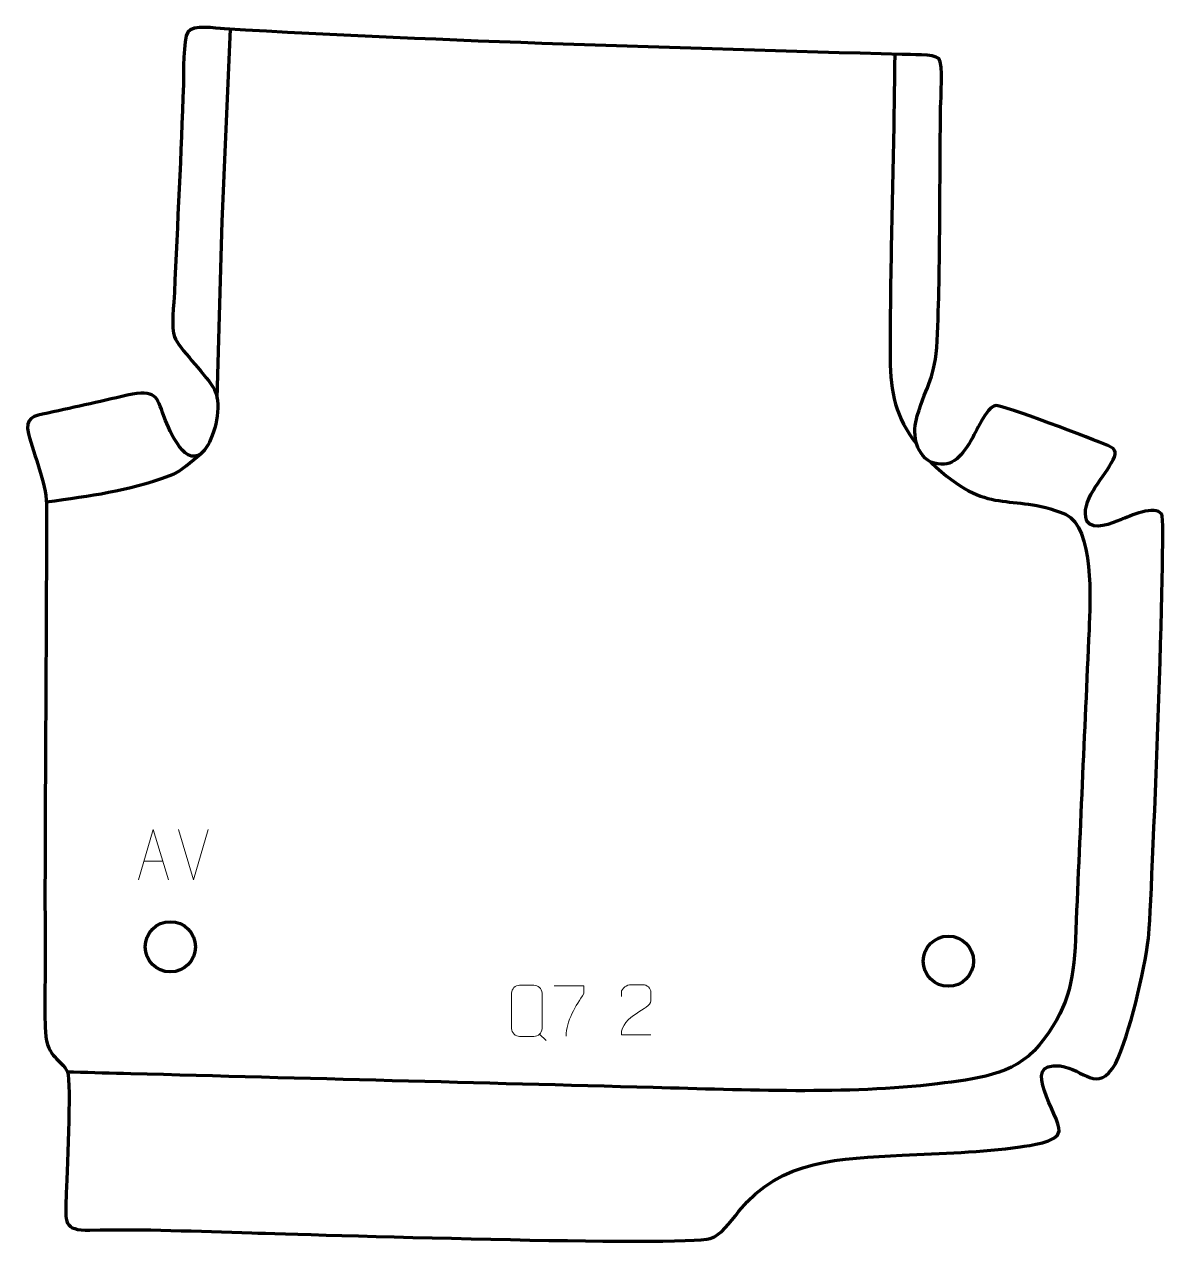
# Model space of a CAD drawing. Header units: millimetres. Extents: x -530 to 38, y 90 to 698.
import ezdxf

# ---------------------------------------------------------------- set-up
doc = ezdxf.new("R2010")
doc.units = ezdxf.units.MM
doc.header["$MEASUREMENT"] = 0
doc.layers.add('layer 2', color=7, linetype='Continuous')
doc.layers.add('layer 3', color=7, linetype='Continuous')

msp = doc.modelspace()

# ---------------------------------------------------------------- linework, layer by layer
at = {"layer": 'layer 2', "color": 142, "lineweight": 200}
for centre in [(-457.4587, 239.137), (-70.6375, 231.9933)]:
    msp.add_ellipse(centre, major_axis=(0, 12.5), ratio=1, dxfattribs=at)
at = {"layer": 'layer 2', "color": 142, "lineweight": 158}
for points, knots in [([(-434.133, 511.7097), (-434.133, 511.7097), (-431.6663, 599.7648), (-431.6663, 599.7648), (-431.6663, 599.7648), (-431.6663, 599.7648), (-427.4645, 695.3997), (-427.4645, 695.3997)], [0, 0, 0, 0, 0.33333333, 0.33333333, 0.33333333, 0.33333333, 1, 1, 1, 1]), ([(-97.2958, 682.9171), (-97.4364, 672.9468), (-97.577, 662.9764), (-97.7177, 653.0061), (-97.7177, 653.0061), (-98.3097, 612.5536), (-99.7313, 572.0173), (-99.6115, 531.5694), (-99.6115, 531.5694), (-99.5616, 514.7183), (-96.8872, 502.5326), (-86.3871, 489.0305)], [0, 0, 0, 0, 0.25, 0.25, 0.25, 0.25, 0.5, 0.5, 0.5, 0.5, 1, 1, 1, 1]), ([(-519.026, 460.326), (-496.3741, 463.7039), (-479.696, 465.3739), (-457.7416, 473.4564), (-457.7416, 473.4564), (-451.682, 475.6872), (-447.2237, 480.3004), (-442.1781, 484.3979)], [0, 0, 0, 0, 0.33333333, 0.33333333, 0.33333333, 0.33333333, 1, 1, 1, 1]), ([(-79.411, 480.1352), (-50.0898, 452.1362), (-40.8216, 465.6727), (-12.3931, 454.3029), (-12.3931, 454.3029), (1.9274, 447.4792), (-0.1957, 410.9033), (-0.701, 396.8269), (-0.701, 396.8269), (-2.9992, 345.4935), (-5.3276, 294.1668), (-7.487, 242.8255), (-7.487, 242.8255), (-8.414, 220.7745), (-11.505, 207.7534), (-25.4528, 190.1731), (-25.4528, 190.1731), (-38.5425, 174.6553), (-57.3836, 173.5937), (-76.0745, 170.9567), (-76.0745, 170.9567), (-120.8472, 165.6036), (-172.0904, 167.9584), (-217.3537, 169.1507), (-217.3537, 169.1507), (-303.9397, 171.4322), (-390.5256, 173.7134), (-477.1116, 175.9947), (-477.1116, 175.9947), (-486.621, 176.2453), (-496.1305, 176.4958), (-505.6399, 176.7464), (-505.6399, 176.7464), (-505.6399, 176.7464), (-508.6429, 176.8255), (-508.6429, 176.8255)], [0, 0, 0, 0, 0.1, 0.1, 0.1, 0.1, 0.2, 0.2, 0.2, 0.2, 0.3, 0.3, 0.3, 0.3, 0.4, 0.4, 0.4, 0.4, 0.5, 0.5, 0.5, 0.5, 0.6, 0.6, 0.6, 0.6, 0.7, 0.7, 0.7, 0.7, 0.8, 0.8, 0.8, 0.8, 1, 1, 1, 1])]:
    msp.add_open_spline(points, degree=3, knots=knots, dxfattribs=at)
at = {"layer": 'layer 3', "color": 242, "lineweight": 158}
msp.add_open_spline([(-93.5604, 682.8034), (-89.9598, 682.6936), (-77.7433, 683.1942), (-75.4618, 680.781), (-75.4618, 680.781), (-73.1012, 678.2842), (-74.4299, 660.9057), (-74.4941, 656.5722), (-74.4941, 656.5722), (-75.062, 618.193), (-74.5037, 578.6621), (-76.1714, 540.4716), (-76.1714, 540.4716), (-77.3485, 521.5479), (-81.1592, 519.4893), (-86.0936, 503.1259), (-86.0936, 503.1259), (-88.6012, 494.8101), (-87.5623, 485.034), (-79.411, 480.1352), (-79.411, 480.1352), (-69.3641, 476.5897), (-64.586, 482.3149), (-59.5934, 490.5802), (-59.5934, 490.5802), (-57.1589, 494.6106), (-51.7834, 507.504), (-47.1061, 508.2998), (-47.1061, 508.2998), (-44.1823, 508.7972), (2.2421, 491.1096), (8.5727, 488.4195), (8.5727, 488.4195), (13.515, 486.3194), (13.0534, 484.5199), (10.3484, 479.644), (10.3484, 479.644), (5.856, 471.546), (-5.2917, 460.7314), (-1.874, 450.8654), (-1.874, 450.8654), (1.6725, 445.5193), (10.3872, 449.8848), (14.9972, 451.5129), (14.9972, 451.5129), (19.5647, 453.2164), (31.8833, 459.1163), (35.5021, 454.212), (35.5021, 454.212), (37.8196, 449.3864), (30.4296, 259.7465), (28.888, 243.361), (28.888, 243.361), (26.664, 226.6151), (19.584, 195.9572), (12.4199, 180.9872), (12.4199, 180.9872), (3.2002, 165.5671), (-3.0039, 178.4352), (-15.121, 179.8724), (-15.121, 179.8724), (-35.9456, 182.3424), (-14.8754, 155.2494), (-15.6114, 147.4393), (-15.6114, 147.4393), (-16.1342, 141.8918), (-30.6882, 140.3329), (-34.9007, 139.6885), (-34.9007, 139.6885), (-54.3999, 136.7061), (-74.0751, 136.6723), (-93.6818, 135.5007), (-93.6818, 135.5007), (-124.3499, 133.7209), (-153.7692, 133.8092), (-174.7362, 107.7082), (-174.7362, 107.7082), (-179.7535, 101.4624), (-183.1172, 96.1271), (-189.0916, 94.0681), (-189.0916, 94.0681), (-201.9561, 90.0899), (-391.0525, 96.2265), (-416.8538, 96.8979), (-416.8538, 96.8979), (-443.7032, 97.606), (-470.5756, 98.9605), (-497.4347, 98.3181), (-497.4347, 98.3181), (-510.7915, 97.9987), (-509.5974, 102.271), (-509.2661, 114.665), (-509.2661, 114.665), (-508.9615, 124.0464), (-506.5193, 171.8802), (-508.6429, 176.8255), (-508.6429, 176.8255), (-511.61, 183.7351), (-518.7089, 183.3479), (-519.5563, 196.8039), (-519.5563, 196.8039), (-520.1852, 208.4709), (-519.612, 221.5995), (-519.6757, 233.5065), (-519.6757, 233.5065), (-519.9742, 289.3799), (-519.3688, 345.5651), (-519.1881, 401.4735), (-519.1881, 401.4735), (-519.1261, 420.7017), (-518.9315, 440.0182), (-518.962, 459.233), (-518.962, 459.233), (-519.4464, 470.3354), (-525.2166, 483.3963), (-527.9473, 494.2496), (-527.9473, 494.2496), (-529.9693, 502.2862), (-525.5505, 503.0927), (-518.3975, 504.5575), (-518.3975, 504.5575), (-504.1793, 507.4909), (-490.4275, 510.7891), (-476.3122, 513.9723), (-476.3122, 513.9723), (-463.4456, 515.7343), (-464.195, 512.1057), (-459.8986, 500.9186), (-459.8986, 500.9186), (-456.636, 493.135), (-447.6405, 473.424), (-438.7997, 488.5992), (-438.7997, 488.5992), (-434.709, 496.2474), (-431.3145, 509.8132), (-436.292, 517.6193), (-436.292, 517.6193), (-440.8991, 524.8445), (-453.0678, 536.6801), (-455.4236, 542.3845), (-455.4236, 542.3845), (-457.1212, 546.4951), (-455.6471, 559.4104), (-455.4319, 564.418), (-455.4319, 564.418), (-453.9535, 598.8011), (-452.0151, 633.5587), (-450.9702, 667.908), (-450.9702, 667.908), (-450.8139, 673.045), (-451.1581, 690.4591), (-448.7568, 693.9575), (-448.7568, 693.9575), (-446.131, 697.7827), (-434.8158, 695.8325), (-430.5078, 695.5783), (-430.5078, 695.5783), (-319.2305, 689.0124), (-205.0465, 686.2038), (-93.5604, 682.8034)], degree=3, knots=[0, 0, 0, 0, 0.02439024, 0.02439024, 0.02439024, 0.02439024, 0.04878049, 0.04878049, 0.04878049, 0.04878049, 0.07317073, 0.07317073, 0.07317073, 0.07317073, 0.09756098, 0.09756098, 0.09756098, 0.09756098, 0.12195122, 0.12195122, 0.12195122, 0.12195122, 0.14634146, 0.14634146, 0.14634146, 0.14634146, 0.17073171, 0.17073171, 0.17073171, 0.17073171, 0.19512195, 0.19512195, 0.19512195, 0.19512195, 0.2195122, 0.2195122, 0.2195122, 0.2195122, 0.24390244, 0.24390244, 0.24390244, 0.24390244, 0.26829268, 0.26829268, 0.26829268, 0.26829268, 0.29268293, 0.29268293, 0.29268293, 0.29268293, 0.31707317, 0.31707317, 0.31707317, 0.31707317, 0.34146341, 0.34146341, 0.34146341, 0.34146341, 0.36585366, 0.36585366, 0.36585366, 0.36585366, 0.3902439, 0.3902439, 0.3902439, 0.3902439, 0.41463415, 0.41463415, 0.41463415, 0.41463415, 0.43902439, 0.43902439, 0.43902439, 0.43902439, 0.46341463, 0.46341463, 0.46341463, 0.46341463, 0.48780488, 0.48780488, 0.48780488, 0.48780488, 0.51219512, 0.51219512, 0.51219512, 0.51219512, 0.53658537, 0.53658537, 0.53658537, 0.53658537, 0.56097561, 0.56097561, 0.56097561, 0.56097561, 0.58536585, 0.58536585, 0.58536585, 0.58536585, 0.6097561, 0.6097561, 0.6097561, 0.6097561, 0.63414634, 0.63414634, 0.63414634, 0.63414634, 0.65853659, 0.65853659, 0.65853659, 0.65853659, 0.68292683, 0.68292683, 0.68292683, 0.68292683, 0.70731707, 0.70731707, 0.70731707, 0.70731707, 0.73170732, 0.73170732, 0.73170732, 0.73170732, 0.75609756, 0.75609756, 0.75609756, 0.75609756, 0.7804878, 0.7804878, 0.7804878, 0.7804878, 0.80487805, 0.80487805, 0.80487805, 0.80487805, 0.82926829, 0.82926829, 0.82926829, 0.82926829, 0.85365854, 0.85365854, 0.85365854, 0.85365854, 0.87804878, 0.87804878, 0.87804878, 0.87804878, 0.90243902, 0.90243902, 0.90243902, 0.90243902, 0.92682927, 0.92682927, 0.92682927, 0.92682927, 0.95121951, 0.95121951, 0.95121951, 0.95121951, 1, 1, 1, 1], dxfattribs=at)
at = {"layer": 'layer 3', "color": 250, "lineweight": 9}
for points, knots in [([(-473.3419, 272.4931), (-473.3419, 272.4931), (-465.9709, 297.4466), (-465.9709, 297.4466), (-465.9709, 297.4466), (-465.9709, 297.4466), (-458.401, 272.4931), (-458.401, 272.4931)], [0, 0, 0, 0, 0.33333333, 0.33333333, 0.33333333, 0.33333333, 1, 1, 1, 1]), ([(-283.7965, 219.9967), (-281.4287, 219.9967), (-279.0607, 219.9967), (-276.6927, 219.9967), (-276.6927, 219.9967), (-274.7109, 220.0329), (-272.6836, 218.5144), (-272.6565, 216.0328), (-272.6565, 216.0328), (-272.6568, 210.1822), (-272.6568, 204.3313), (-272.6565, 198.4799), (-272.6565, 198.4799), (-272.7987, 196.1146), (-274.5062, 194.6083), (-276.6927, 194.5973), (-276.6927, 194.5973), (-279.0667, 194.5978), (-281.4405, 194.5978), (-283.814, 194.5973), (-283.814, 194.5973), (-285.7739, 194.4901), (-287.7817, 196.4086), (-287.7702, 198.4623), (-287.7702, 198.4623), (-287.7699, 204.3363), (-287.7699, 210.2101), (-287.7702, 216.0835), (-287.7702, 216.0835), (-287.7659, 218.2601), (-285.9877, 220.0104), (-283.7965, 219.9967)], [0, 0, 0, 0, 0.11111111, 0.11111111, 0.11111111, 0.11111111, 0.22222222, 0.22222222, 0.22222222, 0.22222222, 0.33333333, 0.33333333, 0.33333333, 0.33333333, 0.44444444, 0.44444444, 0.44444444, 0.44444444, 0.55555556, 0.55555556, 0.55555556, 0.55555556, 0.66666667, 0.66666667, 0.66666667, 0.66666667, 0.77777778, 0.77777778, 0.77777778, 0.77777778, 1, 1, 1, 1]), ([(-266.6212, 219.7222), (-266.6212, 219.7222), (-251.8051, 219.7222), (-251.8051, 219.7222), (-251.8051, 219.7222), (-251.8054, 218.4726), (-251.8054, 217.223), (-251.8051, 215.9732), (-251.8051, 215.9732), (-255.7995, 209.9761), (-260.7147, 202.1425), (-260.7147, 194.7637)], [0, 0, 0, 0, 0.25, 0.25, 0.25, 0.25, 0.5, 0.5, 0.5, 0.5, 1, 1, 1, 1]), ([(-218.4887, 195.3364), (-223.4031, 195.3367), (-228.3175, 195.3367), (-233.2316, 195.3364), (-233.2316, 195.3364), (-233.2316, 205.2687), (-218.5806, 207.9099), (-218.4887, 212.2202), (-218.4887, 212.2202), (-218.489, 213.6443), (-218.489, 215.068), (-218.4887, 216.4913), (-218.4887, 216.4913), (-218.5056, 218.5684), (-220.6284, 220.2932), (-222.2994, 220.3105), (-222.2994, 220.3105), (-224.3726, 220.3101), (-226.4455, 220.3101), (-228.5179, 220.3105), (-228.5179, 220.3105), (-230.34, 220.327), (-233.1647, 218.5349), (-233.2316, 216.4413), (-233.2316, 216.4413), (-233.2316, 216.4413), (-233.2316, 214.3865), (-233.2316, 214.3865)], [0, 0, 0, 0, 0.125, 0.125, 0.125, 0.125, 0.25, 0.25, 0.25, 0.25, 0.375, 0.375, 0.375, 0.375, 0.5, 0.5, 0.5, 0.5, 0.625, 0.625, 0.625, 0.625, 0.75, 0.75, 0.75, 0.75, 1, 1, 1, 1])]:
    msp.add_open_spline(points, degree=3, knots=knots, dxfattribs=at)
for points in [[(-445.9824, 272.4858), (-445.9824, 272.4858), (-453.3042, 297.4394), (-453.3042, 297.4394)], [(-438.6605, 297.4394), (-438.6605, 297.4394), (-445.9823, 272.4858), (-445.9823, 272.4858)], [(-470.6193, 281.7425), (-470.6193, 281.7425), (-461.1236, 281.7425), (-461.1236, 281.7425)], [(-273.8664, 195.6953), (-273.8664, 195.6953), (-270.6562, 192.4884), (-270.6562, 192.4884)]]:
    msp.add_open_spline(points, degree=3, dxfattribs=at)

doc.saveas('drawing.dxf')
